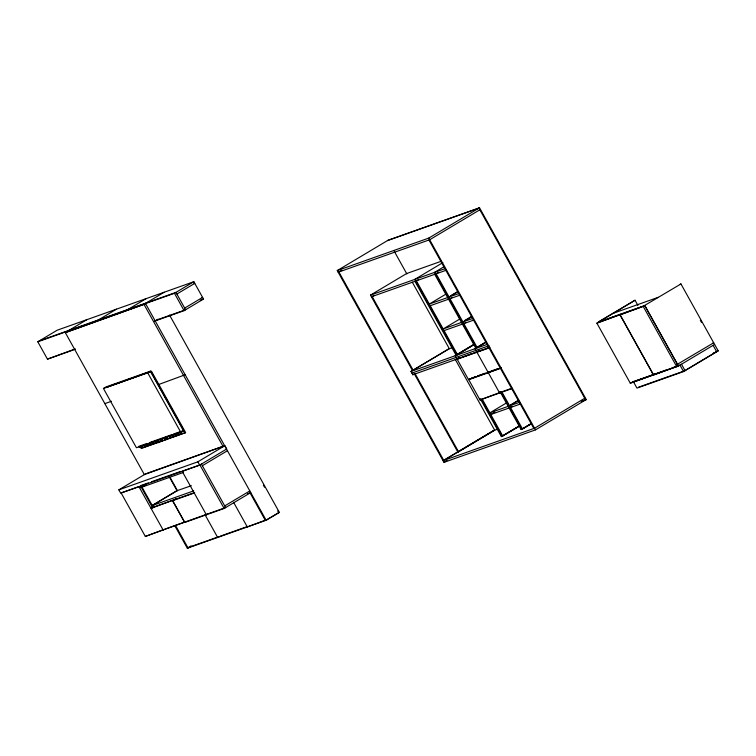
<?xml version="1.0" encoding="UTF-8"?>
<svg xmlns="http://www.w3.org/2000/svg" width="756" height="756" viewBox="0 0 756 756"><rect width="100%" height="100%" fill="white"/><g stroke="black" fill="none" stroke-linecap="round" stroke-linejoin="round"><path stroke-width="1.13" d="M160.858 440.512C160.735 441.485 160.555 440.257 161.708 440.946M161.302 440.654C160.763 439.236 162.634 441.457 161.236 440.767M161.51 440.729C160.527 440.134 163.759 440.956 161.945 440.861L161.5 440.049M160.348 440.672C163.239 439.595 161.529 439.888 162.427 440.294M161.519 440.89L162.323 440.635L162.001 440.049M162.209 440.672L161.841 440.521M74.891 349.404L47.458 359.138L37.8 341.778L57.21 330.192L193.848 281.704L203.515 299.064L184.105 310.65L154.479 321.168M224.674 445.747L144.358 474.617L65.328 332.631L145.643 303.761L266.14 520.251L279.351 512.36L169.552 315.072M67.426 331.27L86.836 319.684M97.052 320.752L116.462 309.166M126.687 310.243L146.088 298.648M47.458 359.138L75.307 348.894M144.812 303.808L164.222 292.222M65.328 332.631L145.643 303.761M37.8 341.778L174.447 293.29L193.848 281.704M176.876 294.046L194.774 283.368L194.065 283.613M155.188 320.913L158.023 319.221M184.691 308.089L202.589 297.401L201.88 297.656M103.449 388.48L106.105 386.892L150.34 371.196L183.311 430.447L180.656 432.035L136.43 447.732L103.449 388.48L149.839 372.056M150.34 371.196L147.685 372.784L180.656 432.035M149.697 371.999L150.765 371.366L185.069 432.867L185.598 432.545L151.521 371.328L106.095 387.478L150.765 371.366M150.992 371.64L151.521 371.328M337.261 270.572L388.036 240.257L479.521 207.787L586.269 399.555L535.494 429.871L443.999 462.341L337.261 270.572L428.746 238.102L479.521 207.787M341.901 270.175L338.896 271.971L443.781 460.432L493.98 430.466M185.154 374.759L158.127 384.719M479.862 209.79L429.673 239.756L338.178 272.226M412.256 282.12L449.319 348.705L412.474 370.534L370.497 295.114L406.633 273.54L440.928 261.378M374.135 295.322L372.132 296.522L413.182 370.289M442.846 262.634L414.742 279.418L456.719 354.838M418.38 279.625L416.376 280.826L457.427 354.583L474.494 344.396M138.868 446.352L139.293 447.108L140.351 446.475M444.528 266.414L434.492 272.406L476.469 347.826M140.181 446.352L141.315 448.393L141.844 448.081M438.14 272.614L436.127 273.814L477.178 347.571L486.212 342.175M157.267 440.729L158.344 442.6L167.539 438.962M160.461 440.71L161.056 440.502M161.123 440.275L161.982 439.879L162.342 440.72M160.688 440.691L162.408 439.727M161.359 440.767L160.688 441.306L161.019 440.852M158.344 442.6L159.374 441.986L141.315 448.393M160.688 441.306L162.455 439.888L161.359 440.455L161.831 440.899M139.293 447.108L183.954 431.005L167.01 437.015M446.371 293.867L429.304 304.054L447.637 297.552M118.843 489.85L197.855 461.812L224.872 445.681L226.715 448.998L199.697 465.129L120.695 493.167L118.843 489.85L145.861 473.719M450.652 295.757L457.673 291.561M458.098 291.655L449.064 297.051L458.76 293.602M451.993 297.505L449.981 298.705L459.686 295.265M146.04 484.719L142.024 487.119L152.287 505.556L177.386 490.578L169.977 477.253M202.353 465.715L227.443 450.727M460.224 318.767L443.167 328.954L461.491 322.443M464.505 320.648L471.536 316.452M471.952 316.547L462.918 321.943L472.623 318.493M154.507 506.274L151.077 508.344L174.05 499.82M465.847 322.406L463.844 323.606L473.539 320.157M247.41 493.772L250.746 492.591L224.145 508.467L184.814 522.424L172.708 500.661L176.139 498.591M489.982 347.373L412.814 374.759L410.971 371.432L448.61 348.96L451.927 347.788M412.814 374.759L414.798 373.568M163.183 530.098L138.887 486.609L121.111 492.921L145.332 536.439L163.504 529.625M414.95 281.326L456.01 355.084L474.078 344.301M474.031 344.5L455.216 355.736L457.059 359.053L459.043 357.871M434.709 274.315L475.76 348.081L485.796 342.081M501.37 367.841L468.455 379.521L457.163 359.242L458.665 358.335M486.505 341.835L474.966 348.724L476.809 352.041L479.786 350.274M145.332 536.439L186.326 521.527M478.425 351.332L476.913 352.23L488.206 372.51L489.708 371.612L487.516 372.396M206.284 514.808L207.872 513.882L164.61 529.228M224.721 505.906L249.82 490.927M468.455 379.521L475.448 376.677M511.67 388.697L480.003 399.933L468.711 379.654L470.223 378.747M174.749 525.609L187.327 548.213L191.107 545.964M190.871 546.276L188.036 547.958L175.458 525.354M489.812 371.801L488.31 372.699L499.593 392.978L501.105 392.08L480.003 399.933M279.351 512.36L265.422 520.497L249.981 492.761M596.871 323.133L644.83 305.745L678.293 365.857L630.324 383.245L596.871 323.133L621.527 314.014M598.903 321.82L635.04 300.245L637.913 305.405M644.093 305.783L680.948 283.954L718.2 350.897L683.566 371.565L636.958 388.111L633.358 381.657L667.765 369.448M678.293 365.857L653.638 374.976L620.175 314.855L644.83 305.745M506.926 402.664L489.86 412.852L508.193 406.35M494.802 412.115L490.786 414.515L509.119 408.004M510.196 405.15L518.229 400.359M518.644 400.453L509.61 405.84L519.315 402.4M512.549 406.303L510.536 407.503L520.241 404.063M444.074 460.083L493.262 430.722L497.675 429.153M414.326 373.851L457.843 452.041L458.552 451.786L494.689 430.211L455.178 359.232M443.999 462.341L447.013 460.546M480.183 398.525L501.37 436.59L519.438 425.808M519.145 426.148L502.088 436.335L481.468 399.3M501.37 436.59L519.863 425.902M499.943 391.523L521.12 429.578L531.166 423.587M530.873 423.936L521.838 429.332L501.219 392.298M521.12 429.578L531.581 423.681M584.757 398.251L534.568 428.217L443.073 460.688M630.324 383.245L631.836 382.347M633.868 381.355L631.855 382.555L678.472 366.017L714.609 344.443M684.36 370.922L715.979 352.041M39.303 340.88L175.95 292.392L185.607 309.752L157.078 319.873M200.217 300.226L203.515 299.064M387.45 240.606L478.935 208.136L585.683 399.905L581.269 401.474M370.497 295.114L445.464 268.512M371.423 296.777L446.39 270.175M104.838 403.619L111.501 401.256M430.23 305.717L448.563 299.215M444.084 330.608L462.417 324.107M139.151 446.248L146.881 443.507M150.189 442.336L171.149 434.889M173.36 434.114L181.081 431.364M182.187 430.977L182.895 431.638M182.716 430.655L183.311 430.447M141.41 446.097L157.267 440.474M161.425 440.162L161.888 440.625M143.999 446.834L158.165 441.806M169.92 437.63L181.912 433.377M142.912 447.703L158.845 442.043M159.913 441.665L185.598 432.545M185.069 432.867L167 439.274L165.951 437.393L164.893 438.026L165.97 439.897M456.01 355.084L457.427 354.583M475.76 348.081L477.178 347.571M410.971 371.432L487.034 344.443M411.897 373.095L489.056 345.709M457.852 358.41L459.279 357.9M477.603 351.398L478.321 351.143M461.963 357.172L471.839 353.666M474.031 352.891L482.81 349.773M485.002 348.988L488.3 347.826M457.163 359.242L488.99 347.94M146.976 473.322L222.642 446.465M635.04 300.245L598.194 322.075L644.802 305.528L678.472 366.017M680.23 284.209L680.948 283.954M613.125 313.334L658.315 297.297M140.654 485.617L148.374 482.876M151.682 481.704L180.344 471.536M140.474 487.667L183.472 472.415M477.641 375.893L485.324 373.171M490.805 371.224L498.487 368.493M471.309 378.369L475.666 376.819M477.839 376.044L485.456 373.341M487.639 372.566L498.591 368.682M468.711 379.654L500.377 368.408M191.362 485.692L176.677 490.824L151.578 505.811L193.725 490.852M152.504 507.474L194.679 492.506M172.708 500.661L194.179 493.044M502.201 391.693L512.077 388.187M208.977 513.485L225.647 507.569L201.427 464.052M712.974 343.035L713.683 342.78L676.837 364.609M715.979 351.682L718.2 350.897M713.362 352.976L716.697 351.795L713.106 345.341M673.312 367.482L679.975 365.11L683.566 371.565M632.933 381.95L654.98 374.125M582.961 400.737L586.269 399.555M638.461 387.214L685.078 370.667L681.487 364.212M190.644 546.673L219.174 536.552L217.662 537.45L205.084 514.845M220.27 536.165L247.703 526.422M266.934 519.599L247.297 526.932L233.566 502.277M187.327 548.213L266.14 520.251M700.339 320.327L701.483 322.396M643.328 306.643L676.781 366.755M620.014 314.912L653.477 375.023M428.746 238.102L535.494 429.871M428.964 240.011L533.859 428.463M501.937 392.043L522.547 429.077M482.177 399.055L502.797 436.089M394.245 251.275L406.851 273.937M415.035 373.606L458.552 451.786M174.447 293.29L184.105 310.65M263.362 485.154L264.515 487.223M277.717 510.952L278.643 512.606M144.141 304.659L223.171 446.645M224.145 508.467L199.915 464.949L182.139 471.262L206.369 514.779M197.855 461.812L199.697 465.129M169.07 476.431L177.055 490.776M172.548 500.718L184.653 522.481M140.389 485.711L152.788 507.975"/></g></svg>
